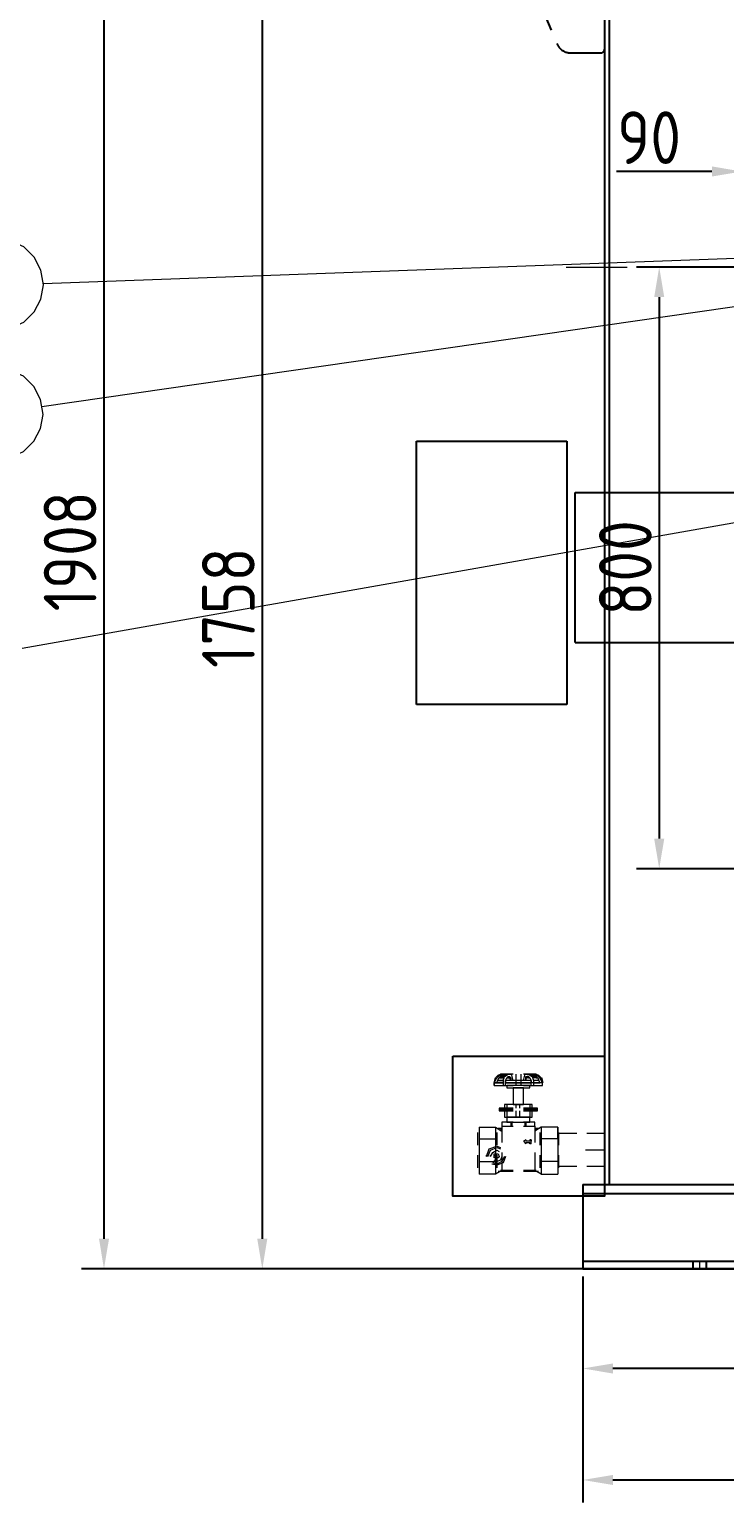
# Model space of a CAD drawing. Header units: millimetres. Extents: x 58520 to 122350, y -311274 to -166540.
# Drawn here: x 60006 to 60929, y -169780 to -167821 of the extents above; entities that cross this region are included whole.
import ezdxf

# ---------------------------------------------------------------- set-up
doc = ezdxf.new("R2010")
doc.units = ezdxf.units.MM
doc.header["$LTSCALE"] = 13
for name, pattern in [('4 点画线', [9, 6.25, -1.25, 0.25, -1.25]), ('ACAD_ISO02W100', [15, 12, -3]), ('CENTER', [50.8, 31.75, -6.35, 6.35, -6.35]), ('DASHED', [0.75, 0.5, -0.25]), ('HIDDEN', [9.525, 6.35, -3.175])]:
    doc.linetypes.add(name, pattern=pattern)
doc.layers.get('0').update_dxf_attribs({"color": 1, "linetype": 'CENTER'})
for name, color, linetype in [('1', 4, 'Continuous'), ('4虚线层', 6, 'DASHED'), ('虚线', 6, 'HIDDEN')]:
    doc.layers.add(name, color=color, linetype=linetype)
doc.layers.add('标注、文本', color=3, linetype='Continuous', lineweight=25)
doc.layers.add('铁心', color=3, linetype='Continuous', lineweight=0)
doc.styles.get("Standard").update_dxf_attribs({"font": 'gbenor.shx', "bigfont": 'gbcbig.shx'})
doc.dimstyles.new('1-15', dxfattribs={"dimscale": 20, "dimtxt": 3.5, "dimasz": 2, "dimexe": 1.5, "dimexo": 0.5, "dimgap": 0.5, "dimtad": 1, "dimtoh": 1, "dimdec": 1, "dimdsep": 46, "dimtxsty": 'Standard', "dimcen": 2.5, "dimclrd": 3, "dimclre": 3, "dimclrt": 3, "dimadec": 0, "dimazin": 2, "dimtfac": 1, "dimtdec": 1, "dimtmove": 0, "dimatfit": 2, "dimfxl": 1, "dimarcsym": 0})

# ---------------------------------------------------------------- blocks, each defined once
blk = doc.blocks.new('1.03')
at = {"layer": '虚线'}
for p, q in [((3421.9, 19104.7), (3458.8, 19104.7)), ((3471.4, 19097.9), (3504.7, 19046.4)), ((3401.9, 19084.7), (3402, 19044.7)), ((3524, 19053.4), (3552.1, 19075)), ((3407, 19039.7), (3417, 19039.7)), ((3422, 19044.7), (3425, 19056.2)), ((3449, 19056.2), (3488.7, 18962)), ((3507.1, 18949.8), (3547.1, 18949.8))]:
    blk.add_line(p, q, dxfattribs=at)
for centre, radius, start, end in [((3421.9, 19084.7), 20, 90.054, 180.054), ((3458.8, 19089.7), 15, 32.9123, 90.054), ((3437, 19059.7), 15, 333.1721, 209.7607), ((3437, 19059.7), 12.5, 343.7938, 196.2874), ((3407, 19044.7), 5, 180.054, 270.054), ((3417, 19044.7), 5, 270.054, 0.054), ((3511.8, 19049.5), 9.24, 178.4593, 1.6487), ((3512, 19049.8), 8, 206.5132, 332.3392), ((3529, 19044.8), 10, 120.0506, 172.7033), ((3507.1, 18969.8), 20, 202.8444, 270.054), ((3547.1, 18954.8), 5, 270.054, 0.054)]:
    blk.add_arc(centre, radius, start, end, dxfattribs=at)
blk = doc.blocks.new('*D710')
at = {"layer": 'Defpoints', "color": 0, "transparency": 16777216}
for p in [(60741, -169469), (61426, -169469), (60741, -169601.5)]:
    blk.add_point(p, dxfattribs=at)
at = {"layer": '标注、文本', "color": 3, "lineweight": -2, "transparency": 16777216}
for p, q in [((60741, -169479), (60741, -169631.5)), ((61426, -169479), (61426, -169631.5)), ((61386, -169601.5), (60781, -169601.5))]:
    blk.add_line(p, q, dxfattribs=at)
at = {"layer": '标注、文本', "color": 3, "transparency": 16777216}
for points in [[(60781, -169594.8), (60781, -169608.2), (60741, -169601.5)], [(61386, -169594.8), (61386, -169608.2), (61426, -169601.5)]]:
    blk.add_solid(points, dxfattribs=at)
at = {"layer": '标注、文本', "color": 3, "transparency": 16777216, "insert": (61083.5, -169556.5), "char_height": 70, "attachment_point": 5}
blk.add_mtext('685', dxfattribs=at)
blk = doc.blocks.new('*D711')
at = {"layer": 'Defpoints', "color": 0, "transparency": 16777216}
for p in [(60741, -169469), (62111, -169469), (62111, -169749.7)]:
    blk.add_point(p, dxfattribs=at)
at = {"layer": '标注、文本', "color": 3, "lineweight": -2, "transparency": 16777216}
for p, q in [((60741, -169479), (60741, -169779.7)), ((62111, -169479), (62111, -169779.7)), ((60781, -169749.7), (62071, -169749.7))]:
    blk.add_line(p, q, dxfattribs=at)
at = {"layer": '标注、文本', "color": 3, "transparency": 16777216}
for points in [[(60781, -169743.1), (60781, -169756.4), (60741, -169749.7)], [(62071, -169743.1), (62071, -169756.4), (62111, -169749.7)]]:
    blk.add_solid(points, dxfattribs=at)
at = {"layer": '标注、文本', "color": 3, "transparency": 16777216, "insert": (61426, -169704.7), "char_height": 70, "attachment_point": 5}
blk.add_mtext('1370', dxfattribs=at)
blk = doc.blocks.new('*D720')
at = {"layer": 'Defpoints', "color": 0, "transparency": 16777216}
for p in [(60952.4, -168009.9), (60952.4, -168064.1), (61042.4, -168064.1)]:
    blk.add_point(p, dxfattribs=at)
at = {"layer": '标注、文本', "color": 3, "lineweight": -2, "transparency": 16777216}
for p, q in [((60952.4, -168054.1), (60952.4, -167979.9)), ((61042.4, -168054.1), (61042.4, -167979.9)), ((60912.4, -168009.9), (60785.8, -168009.9)), ((61042.4, -168009.9), (60952.4, -168009.9)), ((61082.4, -168009.9), (61122.4, -168009.9))]:
    blk.add_line(p, q, dxfattribs=at)
at = {"layer": '标注、文本', "color": 3, "transparency": 16777216}
for points in [[(60912.4, -168003.2), (60912.4, -168016.6), (60952.4, -168009.9)], [(61082.4, -168003.2), (61082.4, -168016.6), (61042.4, -168009.9)]]:
    blk.add_solid(points, dxfattribs=at)
at = {"layer": '标注、文本', "color": 3, "transparency": 16777216, "insert": (60829.1, -167964.9), "char_height": 70, "attachment_point": 5}
blk.add_mtext('90', dxfattribs=at)
blk = doc.blocks.new('*D721')
at = {"layer": 'Defpoints', "color": 0, "transparency": 16777216}
for p in [(60955.4, -168137), (60842.5, -168937), (60955.4, -168937)]:
    blk.add_point(p, dxfattribs=at)
at = {"layer": '标注、文本', "color": 3, "lineweight": -2, "transparency": 16777216}
for p, q in [((60945.4, -168137), (60812.5, -168137)), ((60842.5, -168177), (60842.5, -168897)), ((60945.4, -168937), (60812.5, -168937))]:
    blk.add_line(p, q, dxfattribs=at)
at = {"layer": '标注、文本', "color": 3, "transparency": 16777216}
for points in [[(60835.8, -168177), (60849.2, -168177), (60842.5, -168137)], [(60835.8, -168897), (60849.2, -168897), (60842.5, -168937)]]:
    blk.add_solid(points, dxfattribs=at)
at = {"layer": '标注、文本', "color": 3, "transparency": 16777216, "insert": (60797.5, -168537), "char_height": 70, "attachment_point": 5, "rotation": 90}
blk.add_mtext('800', dxfattribs=at)
blk = doc.blocks.new('*D722')
at = {"layer": 'Defpoints', "color": 0, "transparency": 16777216}
for p in [(60952.9, -167561), (60104.9, -169469), (60952.9, -169469)]:
    blk.add_point(p, dxfattribs=at)
at = {"layer": '标注、文本', "color": 3, "lineweight": -2, "transparency": 16777216}
for p, q in [((60942.9, -167561), (60074.9, -167561)), ((60104.9, -167601), (60104.9, -169429)), ((60942.9, -169469), (60074.9, -169469))]:
    blk.add_line(p, q, dxfattribs=at)
at = {"layer": '标注、文本', "color": 3, "transparency": 16777216}
for points in [[(60098.3, -167601), (60111.6, -167601), (60104.9, -167561)], [(60098.3, -169429), (60111.6, -169429), (60104.9, -169469)]]:
    blk.add_solid(points, dxfattribs=at)
at = {"layer": '标注、文本', "color": 3, "transparency": 16777216, "insert": (60059.9, -168515), "char_height": 70, "attachment_point": 5, "rotation": 90}
blk.add_mtext('1908', dxfattribs=at)
blk = doc.blocks.new('*D723')
at = {"layer": 'Defpoints', "color": 0, "transparency": 16777216}
for p in [(60854.8, -167711), (60315.2, -169469), (60854.8, -169469)]:
    blk.add_point(p, dxfattribs=at)
at = {"layer": '标注、文本', "color": 3, "lineweight": -2, "transparency": 16777216}
for p, q in [((60844.8, -167711), (60285.2, -167711)), ((60315.2, -167751), (60315.2, -169429)), ((60844.8, -169469), (60285.2, -169469))]:
    blk.add_line(p, q, dxfattribs=at)
at = {"layer": '标注、文本', "color": 3, "transparency": 16777216}
for points in [[(60308.5, -167751), (60321.9, -167751), (60315.2, -167711)], [(60308.5, -169429), (60321.9, -169429), (60315.2, -169469)]]:
    blk.add_solid(points, dxfattribs=at)
at = {"layer": '标注、文本', "color": 3, "transparency": 16777216, "insert": (60270.2, -168590), "char_height": 70, "attachment_point": 5, "rotation": 90}
blk.add_mtext('1758', dxfattribs=at)

msp = doc.modelspace()

# ---------------------------------------------------------------- linework, layer by layer
at = {"color": 2, "linetype": 'ACAD_ISO02W100', "lineweight": 13}
for points in [[(60623.33, -169221.79), (60623.33, -169225.17), (60648.61, -169225.17)], [(60635.13, -169221.79), (60623.33, -169221.79), (60623.33, -169225.17), (60648.61, -169225.17)], [(60625.01, -169215.05), (60628.38, -169211.68), (60631.76, -169210)], [(60626.7, -169215.05), (60628.38, -169213.37), (60631.76, -169211.68)], [(60628.38, -169216.74), (60630.07, -169215.05), (60631.76, -169213.37)], [(60628.38, -169216.74), (60630.07, -169215.05), (60631.76, -169215.05)], [(60648.61, -169210), (60631.76, -169210)], [(60635.13, -169218.42), (60636.81, -169213.37), (60641.87, -169210)], [(60638.5, -169218.42), (60640.18, -169215.05), (60641.87, -169213.37)], [(60638.5, -169218.42), (60640.18, -169215.05), (60641.87, -169215.05)], [(60638.5, -169225.17), (60638.5, -169218.42), (60638.5, -169221.79)], [(60672.21, -169221.79), (60638.5, -169221.79)], [(60643.55, -169213.37), (60645.24, -169215.05)], [(60645.24, -169218.42), (60643.55, -169215.05)], [(60648.61, -169218.42), (60646.92, -169211.68), (60645.24, -169210)], [(60662.09, -169218.42), (60663.78, -169211.68), (60663.78, -169210)], [(60662.09, -169225.17), (60687.37, -169225.17), (60687.37, -169221.79)], [(60662.09, -169225.17), (60687.37, -169225.17), (60687.37, -169221.79), (60675.58, -169221.79)], [(60663.78, -169210), (60668.83, -169210), (60673.89, -169213.37), (60675.58, -169218.42)], [(60665.46, -169218.42), (60665.46, -169215.05), (60665.46, -169213.37), (60667.15, -169213.37)], [(60665.46, -169215.05), (60665.46, -169218.42)], [(60665.46, -169215.05), (60667.15, -169215.05)], [(60668.83, -169213.37), (60670.52, -169215.05), (60672.21, -169218.42)], [(60668.83, -169215.05), (60670.52, -169215.05), (60672.21, -169218.42)], [(60672.21, -169225.17), (60672.21, -169218.42), (60672.21, -169221.79)], [(60678.95, -169210), (60682.32, -169211.68), (60685.69, -169215.05)], [(60678.95, -169211.68), (60682.32, -169213.37), (60684, -169215.05)], [(60678.95, -169213.37), (60680.63, -169215.05), (60682.32, -169216.74)], [(60678.95, -169215.05), (60680.63, -169215.05), (60682.32, -169216.74)], [(60630.07, -169255.5), (60630.07, -169257.19), (60648.61, -169257.19)], [(60648.61, -169255.5), (60630.07, -169255.5)], [(60630.07, -169257.19), (60630.07, -169258.87), (60648.61, -169258.87)], [(60648.61, -169257.19), (60630.07, -169257.19)], [(60673.89, -169255.5), (60673.89, -169250.45), (60636.81, -169250.45), (60636.81, -169255.5)], [(60636.81, -169258.87), (60636.81, -169267.3), (60673.89, -169267.3), (60673.89, -169258.87)], [(60662.09, -169257.19), (60680.63, -169257.19), (60680.63, -169255.5), (60662.09, -169255.5)], [(60662.09, -169258.87), (60680.63, -169258.87), (60680.63, -169257.19), (60662.09, -169257.19)], [(60601.42, -169304.38), (60601.42, -169287.53)], [(60603.1, -169280.78), (60603.1, -169295.95), (60625.01, -169295.95)], [(60603.1, -169280.78), (60603.1, -169295.95), (60603.1, -169326.29), (60603.1, -169343.14)], [(60625.01, -169280.78), (60625.01, -169295.95), (60625.01, -169326.29), (60625.01, -169343.14)], [(60633.44, -169274.04), (60633.44, -169279.1), (60648.61, -169279.1)], [(60648.61, -169274.04), (60633.44, -169274.04)], [(60633.44, -169279.1), (60633.44, -169301.01)], [(60662.09, -169279.1), (60677.26, -169279.1), (60677.26, -169274.04), (60662.09, -169274.04)], [(60677.26, -169279.1), (60677.26, -169301.01)], [(60685.69, -169280.78), (60685.69, -169295.95), (60685.69, -169326.29), (60685.69, -169343.14)], [(60707.6, -169280.78), (60707.6, -169295.95), (60707.6, -169326.29), (60707.6, -169343.14)], [(60709.28, -169304.38), (60709.28, -169287.53)], [(60613.22, -169319.55), (60616.59, -169309.44), (60626.7, -169306.07), (60631.76, -169307.75)], [(60665.46, -169297.64), (60662.09, -169299.32), (60665.46, -169302.69)], [(60665.46, -169297.64), (60665.46, -169299.32)], [(60665.46, -169302.69), (60665.46, -169301.01), (60670.52, -169301.01)], [(60672.21, -169297.64), (60670.52, -169297.64), (60670.52, -169299.32)], [(60672.21, -169302.69), (60670.52, -169302.69), (60670.52, -169301.01)], [(60672.21, -169297.64), (60672.21, -169299.32)], [(60732.88, -169289.21), (60709.28, -169289.21)], [(60769.96, -169289.21), (60746.36, -169289.21)], [(60603.1, -169326.29), (60625.01, -169326.29)], [(60613.22, -169319.55), (60613.22, -169317.86)], [(60614.9, -169319.55), (60618.27, -169311.12), (60626.7, -169307.75), (60631.76, -169309.44)], [(60614.9, -169319.55), (60614.9, -169317.86)], [(60618.27, -169319.55), (60621.64, -169314.49), (60626.7, -169311.12), (60630.07, -169312.81)], [(60638.5, -169319.55), (60635.13, -169327.98), (60626.7, -169331.35), (60619.96, -169329.66)], [(60636.81, -169319.55), (60633.44, -169326.29), (60626.7, -169329.66), (60621.64, -169327.98)], [(60633.44, -169319.55), (60631.76, -169324.61), (60626.7, -169326.29), (60623.33, -169324.61)], [(60633.44, -169314.49), (60633.44, -169338.09), (60625.01, -169343.14)], [(60626.7, -169317.86), (60626.7, -169334.72)], [(60677.26, -169314.49), (60677.26, -169338.09)], [(60684, -169317.86), (60684, -169334.72)], [(60769.96, -169311.12), (60744.68, -169311.12)], [(60648.61, -169339.77), (60628.38, -169339.77)], [(60648.61, -169338.09), (60631.76, -169338.09)], [(60648.61, -169338.09), (60633.44, -169338.09)], [(60678.95, -169338.09), (60662.09, -169338.09)], [(60682.32, -169339.77), (60662.09, -169339.77)], [(60732.88, -169333.03), (60709.28, -169333.03)], [(60769.96, -169333.03), (60746.36, -169333.03)]]:
    msp.add_lwpolyline(points, dxfattribs=at)
for points in [[(60640.18, -169225.17), (60640.18, -169228.54), (60670.52, -169228.54), (60670.52, -169225.17)], [(60648.61, -169228.54), (60648.61, -169250.45), (60662.09, -169250.45), (60662.09, -169228.54)], [(60640.18, -169267.3), (60640.18, -169274.04), (60670.52, -169274.04), (60670.52, -169267.3)], [(60623.33, -169319.55), (60623.33, -169316.18), (60626.7, -169316.18), (60628.38, -169316.18), (60630.07, -169319.55), (60628.38, -169321.23), (60626.7, -169321.23), (60623.33, -169321.23)], [(60625.01, -169319.55), (60625.01, -169317.86), (60626.7, -169317.86), (60626.7, -169319.55)]]:
    msp.add_lwpolyline(points, close=True, dxfattribs=at)
for points in [[(60623.33, -169221.79), (60623.33, -169221.79), (60625.01, -169215.05), (60625.01, -169215.05)], [(60623.33, -169221.79), (60623.33, -169221.79), (60626.7, -169215.05), (60626.7, -169215.05)], [(60623.33, -169221.79), (60623.33, -169221.79), (60635.13, -169221.79), (60635.13, -169221.79)], [(60623.33, -169225.17), (60623.33, -169225.17), (60623.33, -169221.79), (60623.33, -169221.79)], [(60626.7, -169221.79), (60626.7, -169221.79), (60628.38, -169216.74), (60628.38, -169216.74)], [(60626.7, -169221.79), (60626.7, -169221.79), (60628.38, -169216.74), (60628.38, -169216.74)], [(60635.13, -169221.79), (60635.13, -169221.79), (60626.7, -169221.79), (60626.7, -169221.79)], [(60635.13, -169218.42), (60635.13, -169218.42), (60628.38, -169218.42), (60628.38, -169218.42)], [(60628.38, -169218.42), (60628.38, -169218.42), (60635.13, -169218.42), (60635.13, -169218.42)], [(60631.76, -169211.68), (60631.76, -169211.68), (60640.18, -169211.68), (60640.18, -169211.68)], [(60631.76, -169213.37), (60631.76, -169213.37), (60636.81, -169213.37), (60636.81, -169213.37)], [(60631.76, -169215.05), (60631.76, -169215.05), (60636.81, -169215.05), (60636.81, -169215.05)], [(60635.13, -169218.42), (60635.13, -169218.42), (60635.13, -169225.17), (60635.13, -169225.17)], [(60672.21, -169218.42), (60672.21, -169218.42), (60638.5, -169218.42), (60638.5, -169218.42)], [(60638.5, -169221.79), (60638.5, -169221.79), (60672.21, -169221.79), (60672.21, -169221.79)], [(60641.87, -169210), (60641.87, -169210), (60645.24, -169210), (60645.24, -169210)], [(60641.87, -169213.37), (60641.87, -169213.37), (60643.55, -169213.37), (60643.55, -169213.37)], [(60641.87, -169215.05), (60641.87, -169215.05), (60643.55, -169215.05), (60643.55, -169215.05)], [(60645.24, -169215.05), (60645.24, -169215.05), (60645.24, -169218.42), (60645.24, -169218.42)], [(60646.92, -169211.68), (60646.92, -169211.68), (60646.92, -169210), (60646.92, -169210)], [(60651.98, -169210), (60651.98, -169210), (60651.98, -169225.17), (60651.98, -169225.17)], [(60658.72, -169210), (60658.72, -169210), (60658.72, -169225.17), (60658.72, -169225.17)], [(60678.95, -169210), (60678.95, -169210), (60662.09, -169210), (60662.09, -169210)], [(60668.83, -169213.37), (60668.83, -169213.37), (60667.15, -169213.37), (60667.15, -169213.37)], [(60668.83, -169215.05), (60668.83, -169215.05), (60667.15, -169215.05), (60667.15, -169215.05)], [(60678.95, -169211.68), (60678.95, -169211.68), (60670.52, -169211.68), (60670.52, -169211.68)], [(60675.58, -169221.79), (60675.58, -169221.79), (60672.21, -169221.79), (60672.21, -169221.79)], [(60678.95, -169213.37), (60678.95, -169213.37), (60673.89, -169213.37), (60673.89, -169213.37)], [(60678.95, -169215.05), (60678.95, -169215.05), (60673.89, -169215.05), (60673.89, -169215.05)], [(60682.32, -169218.42), (60682.32, -169218.42), (60675.58, -169218.42), (60675.58, -169218.42)], [(60675.58, -169218.42), (60675.58, -169218.42), (60675.58, -169225.17), (60675.58, -169225.17)], [(60675.58, -169221.79), (60675.58, -169221.79), (60684, -169221.79), (60684, -169221.79)], [(60684, -169221.79), (60684, -169221.79), (60682.32, -169216.74), (60682.32, -169216.74)], [(60684, -169221.79), (60684, -169221.79), (60682.32, -169216.74), (60682.32, -169216.74)], [(60687.37, -169221.79), (60687.37, -169221.79), (60684, -169215.05), (60684, -169215.05)], [(60640.18, -169250.45), (60640.18, -169250.45), (60640.18, -169255.5), (60640.18, -169255.5)], [(60640.18, -169258.87), (60640.18, -169258.87), (60640.18, -169267.3), (60640.18, -169267.3)], [(60651.98, -169250.45), (60651.98, -169250.45), (60651.98, -169255.5), (60651.98, -169255.5)], [(60651.98, -169258.87), (60651.98, -169258.87), (60651.98, -169267.3), (60651.98, -169267.3)], [(60657.04, -169250.45), (60657.04, -169250.45), (60657.04, -169255.5), (60657.04, -169255.5)], [(60657.04, -169258.87), (60657.04, -169258.87), (60657.04, -169267.3), (60657.04, -169267.3)], [(60670.52, -169250.45), (60670.52, -169250.45), (60670.52, -169255.5), (60670.52, -169255.5)], [(60670.52, -169258.87), (60670.52, -169258.87), (60670.52, -169267.3), (60670.52, -169267.3)], [(60603.1, -169280.78), (60603.1, -169280.78), (60625.01, -169280.78), (60625.01, -169280.78)], [(60625.01, -169280.78), (60625.01, -169280.78), (60633.44, -169285.84), (60633.44, -169285.84)], [(60626.7, -169287.53), (60626.7, -169287.53), (60626.7, -169304.38), (60626.7, -169304.38)], [(60633.44, -169282.47), (60633.44, -169282.47), (60628.38, -169282.47), (60628.38, -169282.47)], [(60633.44, -169284.15), (60633.44, -169284.15), (60631.76, -169284.15), (60631.76, -169284.15)], [(60645.24, -169274.04), (60645.24, -169274.04), (60645.24, -169279.1), (60645.24, -169279.1)], [(60646.92, -169274.04), (60646.92, -169274.04), (60646.92, -169279.1), (60646.92, -169279.1)], [(60663.78, -169274.04), (60663.78, -169274.04), (60663.78, -169279.1), (60663.78, -169279.1)], [(60665.46, -169274.04), (60665.46, -169274.04), (60665.46, -169279.1), (60665.46, -169279.1)], [(60685.69, -169280.78), (60685.69, -169280.78), (60677.26, -169285.84), (60677.26, -169285.84)], [(60682.32, -169282.47), (60682.32, -169282.47), (60677.26, -169282.47), (60677.26, -169282.47)], [(60678.95, -169284.15), (60678.95, -169284.15), (60677.26, -169284.15), (60677.26, -169284.15)], [(60684, -169287.53), (60684, -169287.53), (60684, -169304.38), (60684, -169304.38)], [(60697.49, -169280.78), (60697.49, -169280.78), (60685.69, -169280.78), (60685.69, -169280.78)], [(60707.6, -169280.78), (60707.6, -169280.78), (60697.49, -169280.78), (60697.49, -169280.78)], [(60707.6, -169295.95), (60707.6, -169295.95), (60707.6, -169280.78), (60707.6, -169280.78)], [(60670.52, -169299.32), (60670.52, -169299.32), (60665.46, -169299.32), (60665.46, -169299.32)], [(60672.21, -169302.69), (60672.21, -169302.69), (60672.21, -169299.32), (60672.21, -169299.32)], [(60697.49, -169295.95), (60697.49, -169295.95), (60685.69, -169295.95), (60685.69, -169295.95)], [(60707.6, -169295.95), (60707.6, -169295.95), (60697.49, -169295.95), (60697.49, -169295.95)], [(60601.42, -169334.72), (60601.42, -169334.72), (60601.42, -169317.86), (60601.42, -169317.86)], [(60618.27, -169319.55), (60618.27, -169319.55), (60618.27, -169317.86), (60618.27, -169317.86)], [(60697.49, -169326.29), (60697.49, -169326.29), (60685.69, -169326.29), (60685.69, -169326.29)], [(60707.6, -169326.29), (60707.6, -169326.29), (60697.49, -169326.29), (60697.49, -169326.29)], [(60709.28, -169334.72), (60709.28, -169334.72), (60709.28, -169317.86), (60709.28, -169317.86)], [(60625.01, -169343.14), (60625.01, -169343.14), (60603.1, -169343.14), (60603.1, -169343.14)], [(60677.26, -169338.09), (60677.26, -169338.09), (60662.09, -169338.09), (60662.09, -169338.09)], [(60685.69, -169343.14), (60685.69, -169343.14), (60677.26, -169338.09), (60677.26, -169338.09)], [(60685.69, -169343.14), (60685.69, -169343.14), (60699.17, -169343.14), (60699.17, -169343.14)], [(60699.17, -169343.14), (60699.17, -169343.14), (60707.6, -169343.14), (60707.6, -169343.14)]]:
    msp.add_open_spline(points, degree=3, dxfattribs=at)
at = {"layer": '1'}
for p, q in [((60769.96, -167721), (60769.96, -169357)), ((60775.96, -167721), (60775.96, -169357)), ((60730.96, -168636.01), (60730.96, -168436.56)), ((60730.96, -168436.56), (62120.96, -168436.56)), ((60730.96, -168636.01), (62120.96, -168636.01)), ((60740.96, -169357), (62110.96, -169357)), ((60740.96, -169357), (60740.96, -169469)), ((60740.96, -169369), (62110.96, -169369)), ((60740.96, -169459), (62110.96, -169459)), ((60740.96, -169469), (62110.96, -169469))]:
    msp.add_line(p, q, dxfattribs=at)
at = {"layer": '1', "ltscale": 8}
for p, q in [((60519.96, -168718.66), (60519.96, -168368.66)), ((60519.96, -168368.66), (60719.96, -168368.66)), ((60719.96, -168368.66), (60719.96, -168718.66)), ((60719.96, -168718.66), (60519.96, -168718.66))]:
    msp.add_line(p, q, dxfattribs=at)
at = {"layer": '1'}
msp.add_lwpolyline([(60568.25, -169186.17), (60769.96, -169186.17), (60769.96, -169372.51), (60568.25, -169372.51)], close=True, dxfattribs=at)
at = {"layer": '标注、文本', "color": 1, "linetype": '4 点画线', "lineweight": 20}
for p, q in [((60718.73, -168137), (62129.59, -168137)), ((60895.96, -169459), (60895.96, -169469))]:
    msp.add_line(p, q, dxfattribs=at)
at = {"layer": '标注、文本'}
for p, q in [((60886.96, -169459), (60886.96, -169469)), ((60904.96, -169459), (60904.96, -169469))]:
    msp.add_line(p, q, dxfattribs=at)
at = {"layer": '标注、文本', "color": 4, "lineweight": 30}
msp.add_open_spline([(60687.37, -169221.79), (60687.37, -169221.79), (60685.69, -169215.05), (60685.69, -169215.05)], degree=3, dxfattribs=at)
at = {"layer": '铁心'}
for points in [[(60024.46, -168160.8), (60021.15, -168140.92), (60012.11, -168123.75), (59998.26, -168109.9), (59981.09, -168102.37), (59962.72, -168099.05), (59944.04, -168102.37), (59927.18, -168109.9), (59913.32, -168123.75), (59903.99, -168140.92), (59900.97, -168160.8), (59903.99, -168179.47), (59913.32, -168196.34), (59927.18, -168210.19), (59944.04, -168218.02), (59962.72, -168221.03), (59981.09, -168218.02), (59998.26, -168210.19), (60012.11, -168196.34), (60021.15, -168179.47)], [(60024.1, -168332.87), (60020.79, -168312.99), (60011.75, -168295.82), (59997.9, -168281.96), (59980.73, -168274.43), (59962.36, -168271.12), (59943.68, -168274.43), (59926.82, -168281.96), (59912.96, -168295.82), (59903.62, -168312.99), (59900.61, -168332.87), (59903.62, -168351.54), (59912.96, -168368.41), (59926.82, -168382.26), (59943.68, -168390.09), (59962.36, -168393.1), (59980.73, -168390.09), (59997.9, -168382.26), (60011.75, -168368.41), (60020.79, -168351.54)]]:
    msp.add_lwpolyline(points, close=True, dxfattribs=at)
for points in [[(61161.61, -168117.48), (60024.23, -168159.43), (60024.23, -168159.43)], [(61019.14, -168178.84), (60022.44, -168322.93), (60022.44, -168322.93)], [(61314.61, -168411.56), (59996.23, -168644.03), (59996.23, -168644.03)]]:
    msp.add_lwpolyline(points, dxfattribs=at)

# ---------------------------------------------------------------- block references
at = {"layer": '4虚线层', "ltscale": 3}
msp.add_blockref('1.03', (57217.87, -186801.98), dxfattribs=at)

# ---------------------------------------------------------------- dimensions: what is measured, and where the dimension line sits
at = {"layer": '标注、文本'}
for base, p1, p2, picture, middle in [((60104.95, -169469), (60952.93, -167561), (60952.93, -169469), '*D722', (60059.95, -168515)), ((60315.2, -169469), (60854.76, -167711), (60854.76, -169469), '*D723', (60270.2, -168590)), ((60842.51, -168937.01), (60955.43, -168137), (60955.43, -168937.01), '*D721', (60797.51, -168537))]:
    dim = msp.add_linear_dim(base=base, p1=p1, p2=p2, angle=90, dimstyle='1-15', dxfattribs=at)
    dim.commit()
    dim.dimension.update_dxf_attribs({"geometry": picture, "text_midpoint": middle})
for base, p1, p2, picture, middle in [((60952.43, -168009.91), (61042.43, -168064.1), (60952.43, -168064.1), '*D720', (60829.11, -167964.91)), ((60740.96, -169601.48), (61425.96, -169469), (60740.96, -169469), '*D710', (61083.46, -169556.48)), ((62110.96, -169749.74), (60740.96, -169469), (62110.96, -169469), '*D711', (61425.96, -169704.74))]:
    dim = msp.add_linear_dim(base=base, p1=p1, p2=p2, dimstyle='1-15', dxfattribs=at)
    dim.commit()
    dim.dimension.update_dxf_attribs({"geometry": picture, "text_midpoint": middle})

doc.saveas('drawing.dxf')
